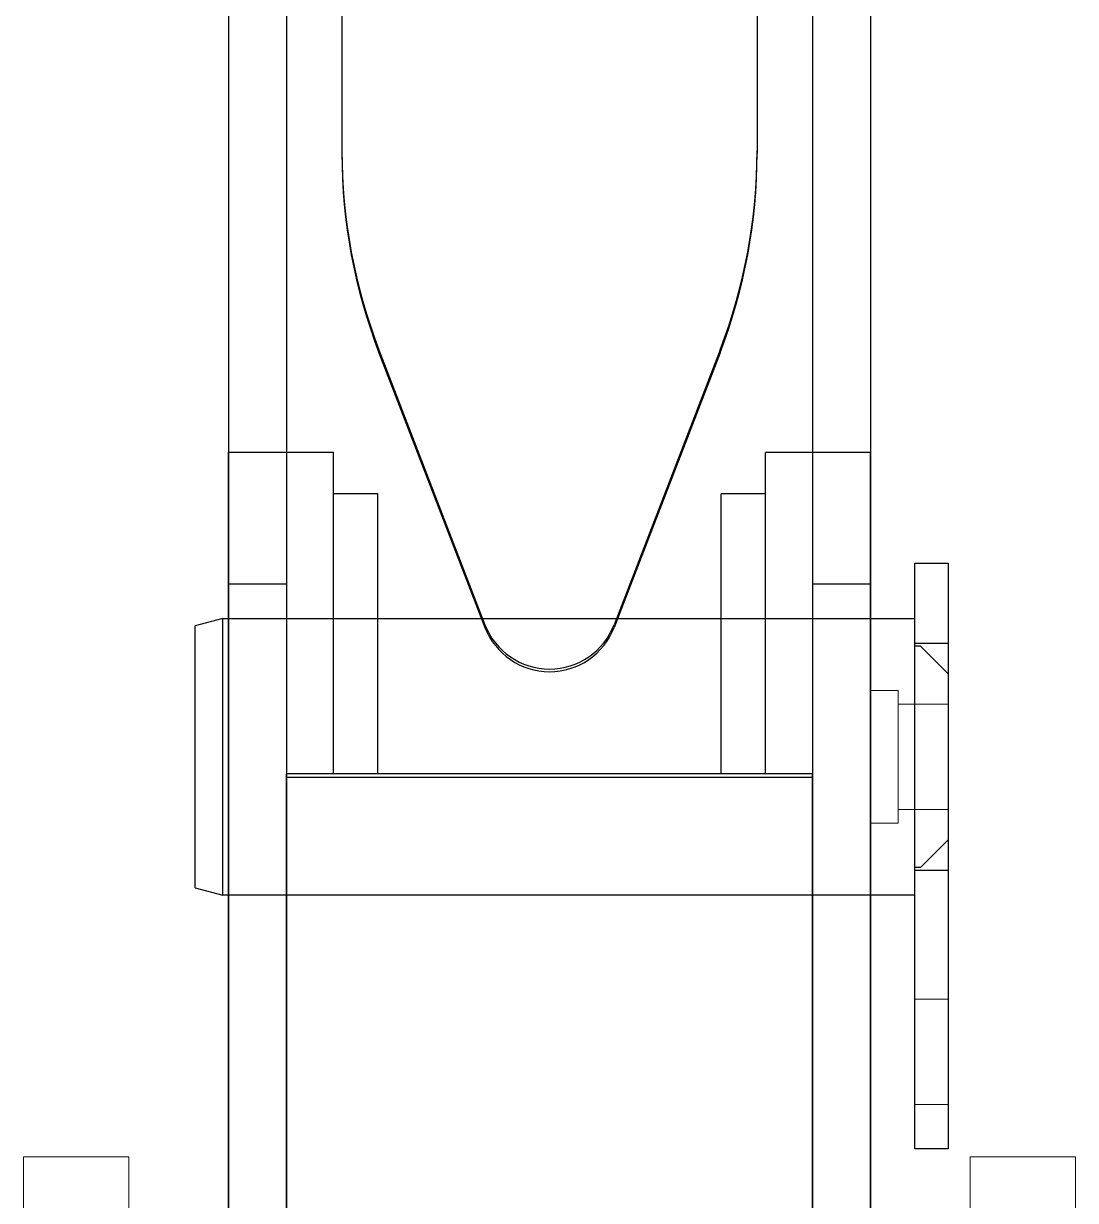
# Model space of a CAD drawing. Header units: millimetres. Extents: x -14999406 to 437, y -232 to 426.
# Drawn here: x 91.18 to 129.18, y 84.79 to 127.31 of the extents above; entities that cross this region are included whole.
import ezdxf

# ---------------------------------------------------------------- set-up
doc = ezdxf.new("R2010")
doc.units = ezdxf.units.MM
doc.header["$LTSCALE"] = 0.25
doc.layers.add('Layer0016', color=7, linetype='Continuous')

msp = doc.modelspace()

# ---------------------------------------------------------------- linework, layer by layer
at = {"layer": 'Layer0016', "color": 3, "linetype": 'Continuous', "lineweight": 25}
for p, q in [((102.677, 313.967), (102.677, 122.614)), ((117.677, 313.967), (117.677, 122.614)), ((100.677, 312.067), (100.677, 43.343)), ((119.677, 312.067), (119.677, 43.343)), ((98.577, 309.567), (98.577, 31.725)), ((121.777, 309.567), (121.777, 31.725)), ((104.016, 115.517), (107.844, 105.591)), ((104.016, 115.417), (107.844, 105.491)), ((116.337, 115.517), (112.509, 105.591)), ((116.337, 115.417), (112.509, 105.491)), ((98.577, -166.027), (98.577, 111.816)), ((102.377, 111.816), (98.577, 111.816)), ((102.377, 100.198), (102.377, 111.816)), ((121.777, 111.816), (117.977, 111.816)), ((117.977, 100.198), (117.977, 111.816)), ((121.777, -166.027), (121.777, 111.816)), ((103.977, 110.316), (102.377, 110.316)), ((103.977, 100.198), (103.977, 110.316)), ((117.977, 110.316), (116.377, 110.316)), ((116.377, 100.198), (116.377, 110.316)), ((123.377, 86.662), (123.377, 107.816)), ((123.377, 107.816), (124.577, 107.816)), ((124.577, 107.816), (124.577, 86.662)), ((100.677, 107.052), (98.577, 107.052)), ((107.28, 107.052), (107.242, 107.052)), ((113.111, 107.052), (113.073, 107.052)), ((121.777, 107.052), (119.677, 107.052)), ((121.777, 106.316), (121.777, 95.316)), ((98.377, 105.816), (97.377, 105.548)), ((97.377, 96.084), (97.377, 105.548)), ((97.377, 96.084), (97.377, 105.548)), ((98.377, 105.816), (123.377, 105.816)), ((98.377, 95.816), (98.377, 105.816)), ((124.577, 104.916), (123.377, 104.916)), ((123.577, 104.816), (123.377, 104.816)), ((123.577, 104.816), (124.577, 103.816)), ((100.677, -168.527), (100.677, 100.198)), ((119.677, 100.198), (100.677, 100.198)), ((119.677, 100.067), (100.677, 100.067)), ((119.677, -168.527), (119.677, 100.198)), ((123.577, 96.816), (124.577, 97.816)), ((123.577, 96.816), (123.377, 96.816)), ((124.577, 96.716), (123.377, 96.716)), ((97.377, 96.084), (98.377, 95.816)), ((123.377, 95.816), (98.377, 95.816)), ((124.577, 86.662), (123.377, 86.662))]:
    msp.add_line(p, q, dxfattribs=at)
at = {"layer": 'Layer0016', "color": 3, "linetype": 'Continuous', "lineweight": 13}
for p, q in [((122.777, 103.216), (121.777, 103.216)), ((122.777, 103.216), (122.777, 98.416)), ((124.577, 102.716), (122.777, 102.716)), ((124.577, 102.716), (124.577, 98.916)), ((124.577, 102.716), (124.577, 98.916)), ((124.577, 98.916), (122.777, 98.916)), ((122.777, 98.416), (121.777, 98.416)), ((124.577, 92.062), (123.377, 92.062)), ((124.577, 88.262), (123.377, 88.262)), ((91.177, 86.37), (91.177, -227.23)), ((91.177, 86.37), (94.977, 86.37)), ((94.977, 86.37), (94.977, -200.702)), ((125.377, 86.37), (129.177, 86.37)), ((125.377, 86.37), (125.377, -200.702)), ((129.177, 86.37), (129.177, -227.23))]:
    msp.add_line(p, q, dxfattribs=at)
at = {"layer": 'Layer0016', "color": 3, "linetype": 'Continuous', "lineweight": 25}
for centre, radius, start, end in [((122.677, 122.713), 20, 180, 201.0888), ((122.677, 122.614), 20, 180, 201.0888), ((97.677, 122.713), 20, 338.9112, 0), ((97.677, 122.614), 20, 338.9112, 0), ((110.177, 106.49), 2.5, 201.0888, 338.9112), ((110.177, 106.391), 2.5, 201.0888, 338.9112)]:
    msp.add_arc(centre, radius, start, end, dxfattribs=at)

doc.saveas('drawing.dxf')
